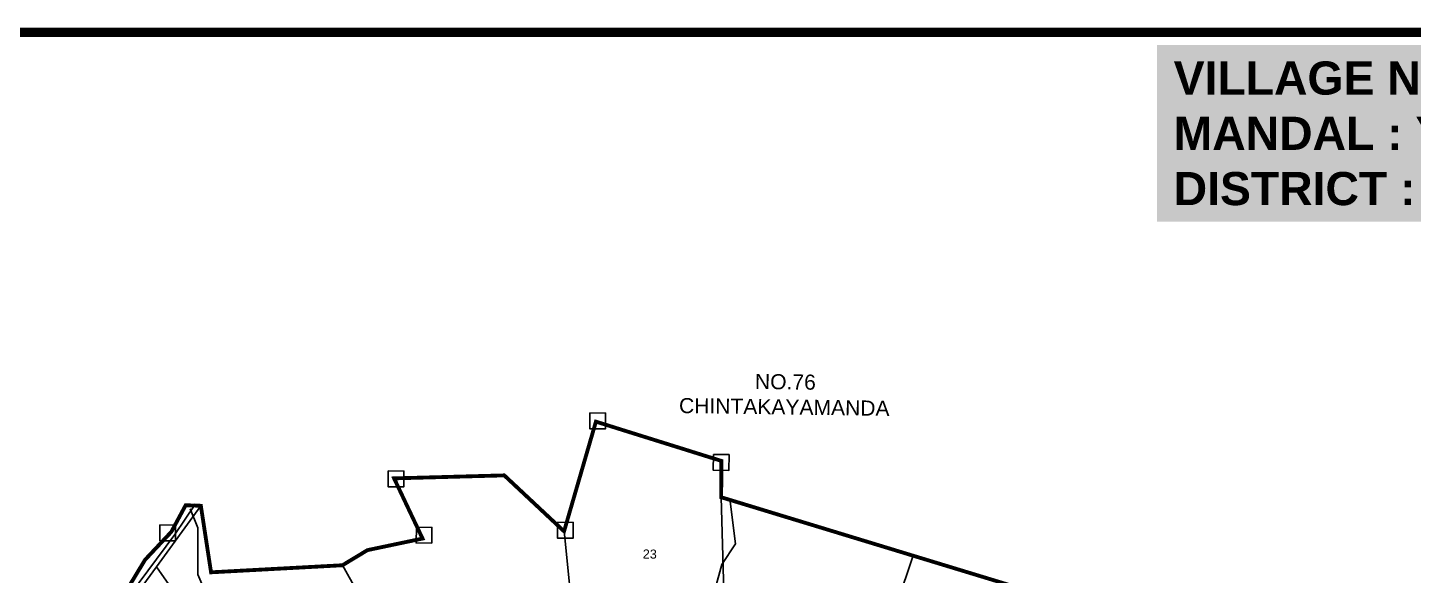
# Model space of a CAD drawing. Header units: inches. Extents: x -67596076815 to 95076089244, y 1613564 to 126917821473.
# Drawn here: x 177142 to 178948, y 1617305 to 1618019 of the extents above; entities that cross this region are included whole.
import ezdxf
from ezdxf.enums import TextEntityAlignment as Align

# ---------------------------------------------------------------- set-up
doc = ezdxf.new("R2010")
doc.units = ezdxf.units.IN
doc.header["$MEASUREMENT"] = 0
for name, color, linetype in [('PAPER SIZE', 5, 'Continuous'), ('PLOT', 7, 'Continuous'), ('PLOT NO', 7, 'Continuous'), ('ROAD', 1, 'Continuous'), ('text2', 7, 'Continuous'), ('VILLAGE BOUNDARY', 5, 'Continuous'), ('VILLAGE BOUNDRY STONES', 1, 'Continuous')]:
    doc.layers.add(name, color=color, linetype=linetype)
doc.styles.get("Standard").update_dxf_attribs({"font": 'arial.ttf'})

msp = doc.modelspace()

# ---------------------------------------------------------------- linework, layer by layer
at = {"layer": 'PAPER SIZE', "color": 5, "const_width": 12}
msp.add_lwpolyline([(174789.8, 1618012.9), (179868.8, 1618012.9), (179868.8, 1614763.7), (174789.8, 1614763.7)], close=True, dxfattribs=at)
at = {"layer": 'PLOT'}
for points in [[(178702.8, 1616965.3), (178553.5, 1616964.4), (178543.7, 1616969.6), (178224.9, 1616952), (178058.8, 1616962.4), (178067.7, 1617027.1), (178052.1, 1617191.2), (178046.1, 1617407.1)], [(177797.9, 1616461.4), (177801, 1616479.7), (177743.7, 1616566.9), (177765.8, 1616571), (177770.8, 1616642), (177711.7, 1616646.6), (177701.6, 1616661.2), (177647.1, 1616692.8), (177632.8, 1616707.5), (177555.5, 1616796.1), (177423.2, 1616962.1), (177253.4, 1617238.6), (177310.3, 1617316.5), (177368, 1617396)], [(177310.3, 1617316.5), (177497.6, 1617048.5)], [(177552.5, 1617318.5), (177656.9, 1617131.4)], [(178275, 1616635.6), (178254.5, 1616746.3), (178224.9, 1616952), (178235.5, 1617035.5), (178234.2, 1617146.1), (178296, 1617331)]]:
    msp.add_lwpolyline(points, dxfattribs=at)
at = {"layer": 'PLOT NO'}
for points in [[(177144.9, 1617126.2), (177263.7, 1617264.1), (177334, 1617358.6), (177361.2, 1617398.5)], [(177123.1, 1616393.5), (177143.5, 1616388.9), (177255.7, 1616373.7), (177283.3, 1616367), (177291.9, 1616349.4), (177342.7, 1616363.3), (177344.3, 1616380.3), (177354.3, 1616465.3), (177379.2, 1616509.6), (177274.3, 1616735.2), (177382.1, 1616911.6), (177426.3, 1616960.8), (177497.6, 1617048.5), (177656.9, 1617131.4), (177691, 1617065.6), (177784.3, 1616943.8), (177839.3, 1617038.7), (177855.1, 1617229), (177841.3, 1617362.7)]]:
    msp.add_lwpolyline(points, dxfattribs=at)
at = {"layer": 'ROAD'}
for points in [[(178057.2, 1617404.9), (178064.5, 1617346.3), (178046.8, 1617319.5), (178038.2, 1617287.7), (178029.5, 1617164.4), (178014.4, 1616965.9), (177980.8, 1616855.5), (177962.5, 1616730.7), (177982.1, 1616679.9), (177988, 1616654.5), (177938.7, 1616571.1), (177911.4, 1616511.1)], [(177354.2, 1617392.1), (177364.1, 1617367.1), (177364.1, 1617306.3), (177399.4, 1617224.5)]]:
    msp.add_lwpolyline(points, dxfattribs=at)
at = {"layer": 'VILLAGE BOUNDARY', "const_width": 5}
msp.add_lwpolyline([(177259.4, 1617266.3), (177295.3, 1617325.6), (177329.5, 1617362), (177348.2, 1617396.7), (177368, 1617396), (177381.3, 1617309.3), (177552.5, 1617318.5), (177585.1, 1617338.2), (177656.9, 1617353.3), (177619.8, 1617431.7), (177763.4, 1617435.6), (177841.3, 1617362.7), (177882.8, 1617505.6), (178046.2, 1617454.5), (178046.1, 1617407.1), (178296, 1617331), (178457.3, 1617281.9)], dxfattribs=at)
at = {"layer": 'VILLAGE BOUNDRY STONES'}
for points in [[(177875, 1617516.9), (177895.5, 1617516.7), (177895.2, 1617496.1), (177874.8, 1617496.3)], [(178036, 1617462.9), (178056.4, 1617462.6), (178056.1, 1617442), (178035.7, 1617442.3)], [(177612.2, 1617441.4), (177632.6, 1617441.1), (177632.3, 1617420.5), (177611.9, 1617420.8)], [(177314.6, 1617371.1), (177335.1, 1617370.8), (177334.8, 1617350.2), (177314.4, 1617350.5)], [(177648.8, 1617368.1), (177669.2, 1617367.8), (177668.9, 1617347.3), (177648.5, 1617347.5)], [(177832.9, 1617374.6), (177853.3, 1617374.3), (177853, 1617353.7), (177832.6, 1617354)]]:
    msp.add_lwpolyline(points, close=True, dxfattribs=at)

# ---------------------------------------------------------------- texts
at = {"layer": 'PLOT NO'}
msp.add_text('23', height=11.78, rotation=359.22, dxfattribs=at).set_placement((177953, 1617333.1), align=Align.MIDDLE_CENTER)
at = {"layer": 'PLOT NO', "color": 1, "insert": (178080.2, 1617568), "char_height": 19.636, "width": 96.039, "attachment_point": 1, "rotation": 359.22}
msp.add_mtext('\\pi10.05316;NO.76 \\P\\pi-88.49603;CHINTAKAYAMANDA', dxfattribs=at)
at = {"layer": 'text2', "insert": (178635.7, 1617974.9), "char_height": 43.2, "width": 982.764, "attachment_point": 1, "bg_fill": 1, "box_fill_scale": 1.5, "bg_fill_color": 254, "bg_fill_transparency": 0}
msp.add_mtext('{\\fArial|b1|i0|c0|p34;\\C1;VILLAGE NAME :\\C5; GOUDDUMARRI\\P\\C1;MANDAL : \\C5;YELLANUR \\P\\C1;DISTRICT : \\C5;ANANTAPURAMU}', dxfattribs=at)

doc.saveas('drawing.dxf')
